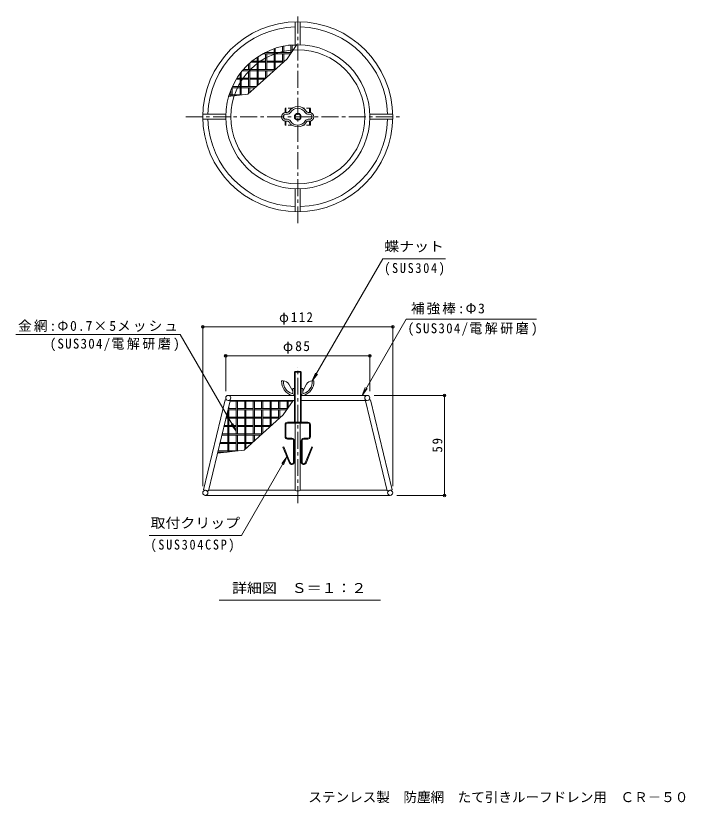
# Model space of a CAD drawing. Units: millimetres, scale not verified. Extents: x -333 to 349, y -270 to 194.
# Drawn here: x -333.3 to 61.5, y -270.4 to 194.1 of the extents above; entities that cross this region are included whole.
import ezdxf
from ezdxf.enums import TextEntityAlignment as Align

# ---------------------------------------------------------------- set-up
doc = ezdxf.new("R2010")
doc.units = ezdxf.units.MM
doc.header["$LTSCALE"] = 2
doc.header["$PDMODE"] = 32
doc.header["$PDSIZE"] = 1.6
doc.linetypes.add('CHAIN1', pattern=[8, 5, -1, 1, -1])
doc.linetypes.add('DASHED1', pattern=[1.8, 1.2, -0.6])
for name, color, linetype, lineweight in [('D-4', 7, 'Continuous', 9), ('D-5', 7, 'Continuous', 9), ('D-6', 4, 'Continuous', 9), ('D-9', 7, 'Continuous', 9), ('D-A', 2, 'Continuous', 9), ('D-B', 7, 'Continuous', 9)]:
    doc.layers.add(name, color=color, linetype=linetype, lineweight=lineweight)
doc.layers.add('F-5_F-5ﾚｲﾔ', color=2, linetype='Continuous')
doc.styles.add('ＭＳ ゴシック', font='')
doc.styles.get('ＭＳ ゴシック').set_extended_font_data('MS Gothic')

msp = doc.modelspace()

# ---------------------------------------------------------------- linework, layer by layer
at = {"layer": 'D-4'}
for p, q in [((-222.992, 11.186), (-222.992, -83.33)), ((-222.992, 10.586), (-110.992, 10.586)), ((-110.992, 11.186), (-110.992, -83.33)), ((-209.492, -5.888), (-209.492, -27.33)), ((-209.492, -6.488), (-124.492, -6.488)), ((-124.492, -5.888), (-124.492, -27.33)), ((-79.903, -29.83), (-121.992, -29.83)), ((-80.503, -88.83), (-80.503, -29.83)), ((-79.903, -88.83), (-108.493, -88.83))]:
    msp.add_line(p, q, dxfattribs=at)
for p in [(-222.992, 10.586), (-110.992, 10.586), (-209.492, -6.488), (-124.492, -6.488), (-80.503, -29.83), (-80.503, -88.83)]:
    msp.add_point(p, dxfattribs=at)
at = {"layer": 'D-5'}
for p, q in [((-158.459, -21.312), (-116.87, 50.722)), ((-116.87, 50.722), (-79.818, 50.722)), ((-129.083, -29.833), (-103.086, 15.195)), ((-103.086, 15.195), (-26.228, 15.195)), ((-333.259, 6.124), (-236.262, 6.124)), ((-203.273, -51.016), (-236.262, 6.124)), ((-158.459, -21.312), (-156.545, -16.693)), ((-158.459, -21.312), (-155.415, -17.346)), ((-129.083, -29.833), (-127.169, -25.214)), ((-129.083, -29.833), (-126.039, -25.866)), ((-203.273, -51.016), (-205.186, -46.396)), ((-203.273, -51.016), (-206.316, -47.049)), ((-173.402, -66.099), (-200.145, -112.419)), ((-173.402, -66.099), (-176.445, -70.065)), ((-173.402, -66.099), (-175.315, -70.718)), ((-254.662, -112.419), (-200.145, -112.419)), ((-118.188, -150.585), (-213.296, -150.585))]:
    msp.add_line(p, q, dxfattribs=at)
at = {"layer": 'D-6'}
for p, q in [((-168.493, 190.482), (-168.493, 176.975)), ((-165.493, 190.482), (-165.493, 176.975)), ((-222.973, 136.002), (-209.466, 136.002)), ((-111.013, 136.002), (-124.519, 136.002)), ((-222.973, 133.002), (-209.466, 133.002)), ((-111.013, 133.002), (-124.519, 133.002)), ((-168.493, 78.522), (-168.493, 92.028)), ((-165.493, 78.522), (-165.493, 92.028)), ((-168.993, -29.83), (-207.992, -29.83)), ((-125.992, -29.83), (-164.993, -29.83)), ((-127.099, -33.14), (-124.182, -32.437)), ((-124.182, -32.437), (-111.386, -85.52)), ((-206.886, -33.141), (-219.683, -86.224)), ((-168.993, -32.83), (-207.992, -32.83)), ((-125.992, -32.83), (-164.993, -32.83)), ((-127.099, -33.14), (-114.302, -86.224)), ((-168.492, -85.873), (-168.492, -46.158)), ((-165.492, -85.873), (-165.492, -46.158)), ((-219.683, -86.224), (-222.599, -85.521)), ((-221.317, -85.83), (-221.492, -85.83)), ((-168.492, -85.83), (-219.588, -85.83)), ((-114.397, -85.83), (-165.492, -85.83)), ((-114.302, -86.224), (-111.386, -85.52)), ((-112.492, -85.83), (-112.67, -85.83)), ((-112.493, -88.83), (-221.493, -88.83))]:
    msp.add_line(p, q, dxfattribs=at)
at = {"layer": 'D-6', "linetype": 'CHAIN1'}
for p, q in [((-166.993, 71.653), (-166.993, 194.094)), ((-232.942, 134.502), (-105.735, 134.502)), ((-166.992, -93.394), (-166.993, -13.346))]:
    msp.add_line(p, q, dxfattribs=at)
at = {"layer": 'D-6'}
msp.add_lwpolyline([(-206.886, -33.141), (-209.802, -32.438), (-222.599, -85.521)], dxfattribs=at)
for centre, radius in [((-166.993, 134.502), 56), ((-166.993, 134.502), 42.5), ((-166.993, 134.502), 39.5), ((-207.992, -31.33), 1.5), ((-125.992, -31.33), 1.5), ((-221.492, -87.33), 1.5), ((-112.492, -87.33), 1.5)]:
    msp.add_circle(centre, radius, dxfattribs=at)
for start, end in [(91.6218, 178.3782), (1.6218, 88.3782), (181.6218, 268.3782), (271.6218, 358.3782)]:
    msp.add_arc((-166.993, 134.502), 53, start, end, dxfattribs=at)
msp.add_ellipse((-166.992, -85.873), major_axis=(1.5, 0), ratio=0.234347, start_param=3.141594, end_param=6.2831867, dxfattribs=at)
at = {"layer": 'D-9', "linetype": 'DASHED1'}
for p, q in [((-170.31, 139.501), (-174.493, 139.501)), ((-174.493, 136.951), (-174.493, 139.501)), ((-173.993, 137.002), (-173.993, 139.501)), ((-159.493, 139.501), (-163.676, 139.501)), ((-159.993, 137.002), (-159.993, 139.501)), ((-159.493, 136.951), (-159.493, 139.501)), ((-174.493, 129.501), (-174.493, 132.052)), ((-173.993, 129.501), (-173.993, 132.002)), ((-159.993, 129.501), (-159.993, 132.002)), ((-159.493, 129.501), (-159.493, 132.052)), ((-170.309, 129.501), (-174.493, 129.501)), ((-159.499, 129.501), (-163.677, 129.501))]:
    msp.add_line(p, q, dxfattribs=at)
at = {"layer": 'D-9'}
for p, q in [((-159.493, 129.501), (-159.499, 129.501)), ((-168.993, -16.058), (-164.993, -16.058)), ((-168.593, -45.658), (-168.593, -15.658)), ((-165.393, -45.658), (-165.393, -15.658)), ((-164.993, -45.658), (-164.993, -16.058)), ((-172.993, -45.658), (-160.993, -45.658)), ((-160.993, -46.158), (-172.993, -46.158)), ((-174.493, -47.159), (-174.493, -54.158)), ((-173.993, -54.159), (-173.993, -47.158)), ((-159.993, -54.158), (-159.993, -47.158)), ((-159.493, -47.158), (-159.493, -54.158)), ((-172.993, -55.158), (-170.493, -55.159)), ((-170.493, -55.659), (-172.993, -55.659)), ((-163.493, -55.158), (-160.993, -55.158)), ((-163.493, -55.659), (-160.993, -55.658)), ((-175.28, -60.238), (-175.742, -60.43)), ((-175.28, -60.238), (-171.416, -69.542)), ((-169.493, -56.658), (-169.493, -69.158)), ((-168.993, -56.658), (-168.993, -69.158)), ((-164.993, -56.658), (-164.993, -69.158)), ((-164.493, -56.658), (-164.493, -69.158)), ((-158.705, -60.238), (-162.569, -69.542)), ((-158.705, -60.238), (-158.243, -60.43)), ((-175.742, -60.43), (-171.872, -69.747)), ((-158.243, -60.43), (-162.113, -69.747))]:
    msp.add_line(p, q, dxfattribs=at)
msp.add_lwpolyline([(-168.993, -45.658), (-168.993, -16.058), (-168.593, -15.658), (-165.393, -15.658), (-164.993, -16.058)], dxfattribs=at)
for radius in [2, 1.6]:
    msp.add_circle((-166.993, 134.502), radius, dxfattribs=at)
for centre, radius, start, end in [((-172.993, -47.158), 1.5, 90.00029, 180.00029), ((-172.993, -47.158), 1, 90.00029, 180.00029), ((-160.993, -47.158), 1.5, 0.00029, 90.00029), ((-160.993, -47.158), 1, 0.00029, 90.00029), ((-172.993, -54.158), 1.5, 180.00029, 270.00029), ((-172.993, -54.158), 1, 180.00029, 270.00029), ((-170.493, -56.658), 1.5, 0.00029, 90.00029), ((-170.493, -56.658), 1, 0.00029, 90.00029), ((-163.493, -56.658), 1.5, 90.00029, 180.00029), ((-163.493, -56.658), 1, 90.00029, 180.00029), ((-160.993, -54.158), 1, 270.00029, 0.00029), ((-160.993, -54.158), 1.5, 270.00029, 0.00029), ((-170.493, -69.158), 1.5, 194.55623, 0.00027), ((-170.493, -69.158), 1, 194.55632, 0.00029), ((-163.493, -69.158), 1.5, 180.00029, 336.88346), ((-163.493, -69.158), 1, 180.00029, 345.4534)]:
    msp.add_arc(centre, radius, start, end, dxfattribs=at)
at = {"layer": 'D-A'}
for p, q in [((-173.993, 137.002), (-173.177, 137.002)), ((-173.993, 136.002), (-173.177, 136.002)), ((-172.185, 137.523), (-172.144, 137.579)), ((-171.36, 136.958), (-171.285, 137.066)), ((-162.626, 136.958), (-162.7, 137.066)), ((-161.801, 137.523), (-161.842, 137.579)), ((-159.993, 137.002), (-160.809, 137.002)), ((-159.993, 136.002), (-160.809, 136.002)), ((-173.993, 133.002), (-173.177, 133.002)), ((-173.993, 132.002), (-173.177, 132.002)), ((-172.185, 131.48), (-172.144, 131.425)), ((-171.285, 131.937), (-171.36, 132.045)), ((-162.626, 132.045), (-162.7, 131.937)), ((-161.801, 131.48), (-161.842, 131.425)), ((-159.993, 133.002), (-160.809, 133.002)), ((-159.993, 132.002), (-160.809, 132.002)), ((-175.546, -21.33), (-176.493, -21.33)), ((-172.161, -23.198), (-169.993, -27.33)), ((-161.824, -23.198), (-163.993, -27.33)), ((-158.44, -21.33), (-157.493, -21.33)), ((-169.993, -28.63), (-169.993, -25.83)), ((-168.593, -25.83), (-169.993, -25.83)), ((-168.993, -28.63), (-168.992, -25.83)), ((-163.993, -25.83), (-165.393, -25.83)), ((-164.993, -28.63), (-164.993, -25.83)), ((-163.993, -28.63), (-163.993, -25.83)), ((-170.473, -29.83), (-168.993, -29.83)), ((-170.327, -28.83), (-170.193, -28.83)), ((-164.993, -29.83), (-163.513, -29.83)), ((-163.658, -28.83), (-163.793, -28.83))]:
    msp.add_line(p, q, dxfattribs=at)
for centre, radius, start, end in [((-166.993, 134.502), 6, 30.85286, 149.14713), ((-166.993, 134.502), 5, 30.85286, 149.14713), ((-173.993, 134.502), 2.5, 90, 270), ((-173.993, 134.502), 1.5, 90, 270), ((-173.175, 138.202), 1.2, 270, 325.56935), ((-173.175, 138.202), 2.2, 270, 325.56935), ((-160.811, 138.202), 2.2, 214.43065, 270), ((-160.811, 138.202), 1.2, 214.43065, 270), ((-159.993, 134.502), 2.5, 270, 90), ((-159.993, 134.502), 1.5, 270, 90), ((-173.175, 130.802), 2.2, 34.43065, 90), ((-173.175, 130.802), 1.2, 34.43065, 90), ((-166.993, 134.502), 6, 210.85287, 329.14714), ((-166.993, 134.502), 5, 210.85287, 329.14714), ((-160.811, 130.802), 2.2, 90, 145.56935), ((-160.811, 130.802), 1.2, 90, 145.56935), ((-168.166, -21.815), 8.341, 176.67015, 253.94527), ((-175.546, -25.33), 4, 32.21684, 90.00035), ((-168.166, -21.815), 7.341, 176.67015, 252.87885), ((-165.819, -21.815), 7.341, 287.12186, 3.33055), ((-165.819, -21.815), 8.341, 286.05544, 3.33055), ((-158.44, -25.33), 4, 90.00035, 147.78386), ((-170.193, -28.63), 1.2, 270.00035, 0.00035), ((-170.193, -28.63), 0.2, 270.00035, 0.00035), ((-163.793, -28.63), 1.2, 180.00035, 270.00035), ((-163.793, -28.63), 0.2, 180.00035, 270.00035)]:
    msp.add_arc(centre, radius, start, end, dxfattribs=at)
at = {"layer": 'D-B'}
for p, q in [((-167.464, 177.121), (-173.293, 168.642)), ((-172.414, 176.654), (-170.995, 176.654)), ((-170.995, 176.813), (-170.995, 171.986)), ((-170.294, 176.873), (-170.294, 173.004)), ((-170.294, 176.654), (-167.785, 176.654)), ((-186.317, 172.354), (-180.994, 172.354)), ((-185.995, 172.517), (-185.995, 172.354)), ((-185.294, 172.859), (-185.294, 172.354)), ((-180.994, 174.629), (-180.994, 167.354)), ((-180.295, 174.866), (-180.295, 167.354)), ((-180.295, 172.354), (-170.741, 172.354)), ((-175.994, 176.037), (-175.994, 172.354)), ((-175.294, 176.183), (-175.294, 172.354)), ((-193.955, 167.354), (-185.995, 167.354)), ((-190.995, 169.575), (-190.995, 167.354)), ((-190.295, 170.044), (-190.295, 167.354)), ((-187.631, 171.654), (-180.994, 171.654)), ((-185.995, 171.654), (-185.995, 162.354)), ((-173.293, 168.642), (-185.416, 157.674)), ((-185.294, 171.654), (-185.294, 162.354)), ((-185.294, 167.354), (-175.994, 167.354)), ((-180.295, 171.654), (-171.223, 171.654)), ((-175.994, 171.654), (-175.994, 166.198)), ((-175.294, 171.654), (-175.294, 166.832)), ((-175.294, 167.354), (-174.717, 167.354)), ((-195.995, 165.569), (-195.995, 162.354)), ((-195.294, 166.208), (-195.294, 162.354)), ((-194.786, 166.654), (-185.995, 166.654)), ((-190.995, 166.654), (-190.995, 157.354)), ((-190.295, 166.654), (-190.295, 157.354)), ((-185.294, 166.654), (-175.994, 166.654)), ((-180.994, 166.654), (-180.994, 161.654)), ((-180.295, 166.654), (-180.295, 162.308)), ((-200.995, 160), (-200.995, 157.354)), ((-200.295, 160.907), (-200.295, 157.354)), ((-199.688, 161.654), (-190.995, 161.654)), ((-199.094, 162.354), (-190.995, 162.354)), ((-195.995, 161.654), (-195.995, 152.354)), ((-195.294, 161.654), (-195.294, 152.354)), ((-190.295, 162.354), (-180.994, 162.354)), ((-190.295, 161.654), (-181.017, 161.654)), ((-185.995, 161.654), (-185.995, 157.157)), ((-185.294, 161.654), (-185.294, 157.784)), ((-203.263, 156.654), (-195.995, 156.654)), ((-202.826, 157.354), (-195.995, 157.354)), ((-200.995, 156.654), (-200.995, 147.354)), ((-200.295, 156.654), (-200.295, 147.388)), ((-185.416, 157.674), (-196.384, 147.861)), ((-195.294, 157.354), (-185.995, 157.354)), ((-195.294, 156.654), (-186.556, 156.654)), ((-190.995, 156.654), (-190.995, 152.683)), ((-190.295, 156.654), (-190.295, 153.309)), ((-206.431, 150.342), (-206.431, 146.647)), ((-205.878, 151.654), (-200.995, 151.654)), ((-205.731, 151.654), (-205.731, 146.732)), ((-205.562, 152.354), (-200.995, 152.354)), ((-200.295, 152.354), (-191.362, 152.354)), ((-200.295, 151.654), (-192.144, 151.654)), ((-195.995, 151.654), (-195.995, 148.209)), ((-195.294, 151.654), (-195.294, 148.836)), ((-196.384, 147.861), (-208.008, 146.457)), ((-207.718, 146.654), (-206.372, 146.654)), ((-207.503, 147.354), (-200.578, 147.354)), ((-207.578, -36.014), (-207.578, -37.597)), ((-206.923, -33.297), (-198.278, -33.297)), ((-203.278, -33.297), (-203.278, -42.597)), ((-202.578, -33.297), (-202.578, -42.597)), ((-198.278, -32.83), (-198.278, -37.597)), ((-197.578, -32.83), (-197.578, -37.597)), ((-197.578, -33.297), (-183.278, -33.297)), ((-193.278, -33.297), (-193.278, -42.597)), ((-192.578, -33.297), (-192.578, -42.597)), ((-188.278, -33.297), (-188.278, -37.597)), ((-187.578, -33.297), (-187.578, -37.597)), ((-183.278, -32.83), (-183.278, -42.597)), ((-182.578, -32.83), (-182.578, -42.597)), ((-182.578, -33.297), (-173.278, -33.297)), ((-178.278, -33.297), (-178.278, -37.597)), ((-177.578, -33.297), (-177.578, -37.597)), ((-169.748, -32.83), (-175.577, -41.309)), ((-173.278, -32.83), (-173.278, -37.965)), ((-172.578, -32.83), (-172.578, -36.947)), ((-172.578, -33.297), (-170.069, -33.297)), ((-208.278, -38.918), (-208.278, -47.597)), ((-208.129, -38.297), (-203.278, -38.297)), ((-207.96, -37.597), (-203.278, -37.597)), ((-207.578, -47.597), (-207.578, -38.297)), ((-202.578, -37.597), (-193.278, -37.597)), ((-202.578, -38.297), (-193.278, -38.297)), ((-198.278, -38.297), (-198.278, -47.597)), ((-197.578, -38.297), (-197.578, -47.597)), ((-192.578, -37.597), (-183.278, -37.597)), ((-192.578, -38.297), (-183.278, -38.297)), ((-188.278, -38.297), (-188.278, -47.597)), ((-187.578, -38.297), (-187.578, -47.597)), ((-182.578, -37.597), (-173.025, -37.597)), ((-182.578, -38.297), (-173.506, -38.297)), ((-178.278, -38.297), (-178.278, -43.753)), ((-177.578, -38.297), (-177.578, -43.119)), ((-209.334, -43.297), (-208.278, -43.297)), ((-209.165, -42.597), (-208.278, -42.597)), ((-207.578, -42.597), (-198.278, -42.597)), ((-207.578, -43.297), (-198.278, -43.297)), ((-203.278, -43.297), (-203.278, -52.597)), ((-202.578, -43.297), (-202.578, -52.597)), ((-197.578, -42.597), (-188.278, -42.597)), ((-197.578, -43.297), (-188.278, -43.297)), ((-193.278, -43.297), (-193.278, -52.597)), ((-192.578, -43.297), (-192.578, -52.597)), ((-187.578, -42.597), (-178.278, -42.597)), ((-187.578, -43.297), (-178.278, -43.297)), ((-183.278, -43.297), (-183.278, -48.297)), ((-182.578, -43.297), (-182.578, -47.643)), ((-177.578, -42.597), (-177.001, -42.597)), ((-210.539, -48.297), (-203.278, -48.297)), ((-210.371, -47.597), (-203.278, -47.597)), ((-208.278, -48.297), (-208.278, -57.597)), ((-207.578, -48.297), (-207.578, -57.597)), ((-202.578, -47.597), (-193.278, -47.597)), ((-202.578, -48.297), (-193.278, -48.297)), ((-198.278, -48.297), (-198.278, -57.597)), ((-197.578, -48.297), (-197.578, -57.597)), ((-192.578, -47.597), (-183.278, -47.597)), ((-192.578, -48.297), (-183.301, -48.297)), ((-188.278, -48.297), (-188.278, -52.795)), ((-187.578, -48.297), (-187.578, -52.167)), ((-211.745, -53.297), (-208.278, -53.297)), ((-211.576, -52.597), (-208.278, -52.597)), ((-207.578, -52.597), (-198.278, -52.597)), ((-207.578, -53.297), (-198.278, -53.297)), ((-203.278, -53.297), (-203.278, -62.597)), ((-202.578, -53.297), (-202.578, -62.563)), ((-197.578, -52.597), (-188.278, -52.597)), ((-197.578, -53.297), (-188.84, -53.297)), ((-193.278, -53.297), (-193.278, -57.268)), ((-192.578, -53.297), (-192.578, -56.642)), ((-212.95, -58.297), (-203.278, -58.297)), ((-212.781, -57.597), (-203.278, -57.597)), ((-208.278, -58.297), (-208.278, -63.251)), ((-207.578, -58.297), (-207.578, -63.167)), ((-202.578, -57.597), (-193.646, -57.597)), ((-202.578, -58.297), (-194.428, -58.297)), ((-198.278, -58.297), (-198.278, -61.742)), ((-197.578, -58.297), (-197.578, -61.116)), ((-198.668, -62.09), (-214.32, -63.981)), ((-214.155, -63.297), (-208.656, -63.297)), ((-213.987, -62.597), (-208.278, -62.597)), ((-207.578, -62.597), (-202.861, -62.597))]:
    msp.add_line(p, q, dxfattribs=at)
msp.add_lwpolyline([(-175.577, -41.309), (-187.7, -52.277), (-198.668, -62.09)], dxfattribs=at)

# ---------------------------------------------------------------- texts
at = {"layer": 'D-4', "color": 2, "char_height": 5.865, "attachment_point": 7, "style": 'ＭＳ ゴシック'}
for s, insert in [('\\T1.21;\\W0.95;φ112', (-177.992, 11.786)), ('\\T1.19;φ85', (-175.742, -5.288))]:
    msp.add_mtext(s, dxfattribs=dict(at, insert=insert))
at = {"layer": 'D-4', "color": 2, "insert": (-81.703, -63.58), "char_height": 5.865, "attachment_point": 7, "rotation": 90, "style": 'ＭＳ ゴシック'}
msp.add_mtext('\\T1.27;\\W0.95;59', dxfattribs=at)
at = {"layer": 'D-5', "color": 2, "style": 'ＭＳ ゴシック', "width": 1.1}
for s, p in [('蝶ナット', (-116.016, 53.35)), ('取付クリップ', (-253.808, -109.79)), ('詳細図\u3000Ｓ＝１：２', (-205.742, -148.147))]:
    msp.add_text(s, height=5.865, dxfattribs=at).set_placement(p, align=Align.BOTTOM_LEFT)
at = {"layer": 'D-5', "color": 2, "char_height": 5.865, "attachment_point": 7, "style": 'ＭＳ ゴシック'}
for s, insert in [('\\T1.28;\\W0.9;(SUS304)', (-116.016, 40.793)), ('\\T1.15;補強棒:Φ3', (-100.226, 17.824)), ('\\T1.16;金網:Φ0.7×5メッシュ', (-331.873, 7.587)), ('\\T1.2;\\W0.95;(SUS304/電解研磨)', (-102.232, 5.267)), ('\\T1.2;\\W0.95;(SUS304/電解研磨)', (-313.239, -3.804)), ('\\T1.28;\\W0.9;(SUS304CSP)', (-253.808, -122.347))]:
    msp.add_mtext(s, dxfattribs=dict(at, insert=insert))
at = {"layer": 'F-5_F-5ﾚｲﾔ', "style": 'ＭＳ ゴシック'}
msp.add_text('ステンレス製\u3000防塵網\u3000たて引きルーフドレン用\u3000ＣＲ－５０', height=5.865, dxfattribs=at).set_placement((-160.703, -271.516), align=Align.BOTTOM_LEFT)

doc.saveas('drawing.dxf')
